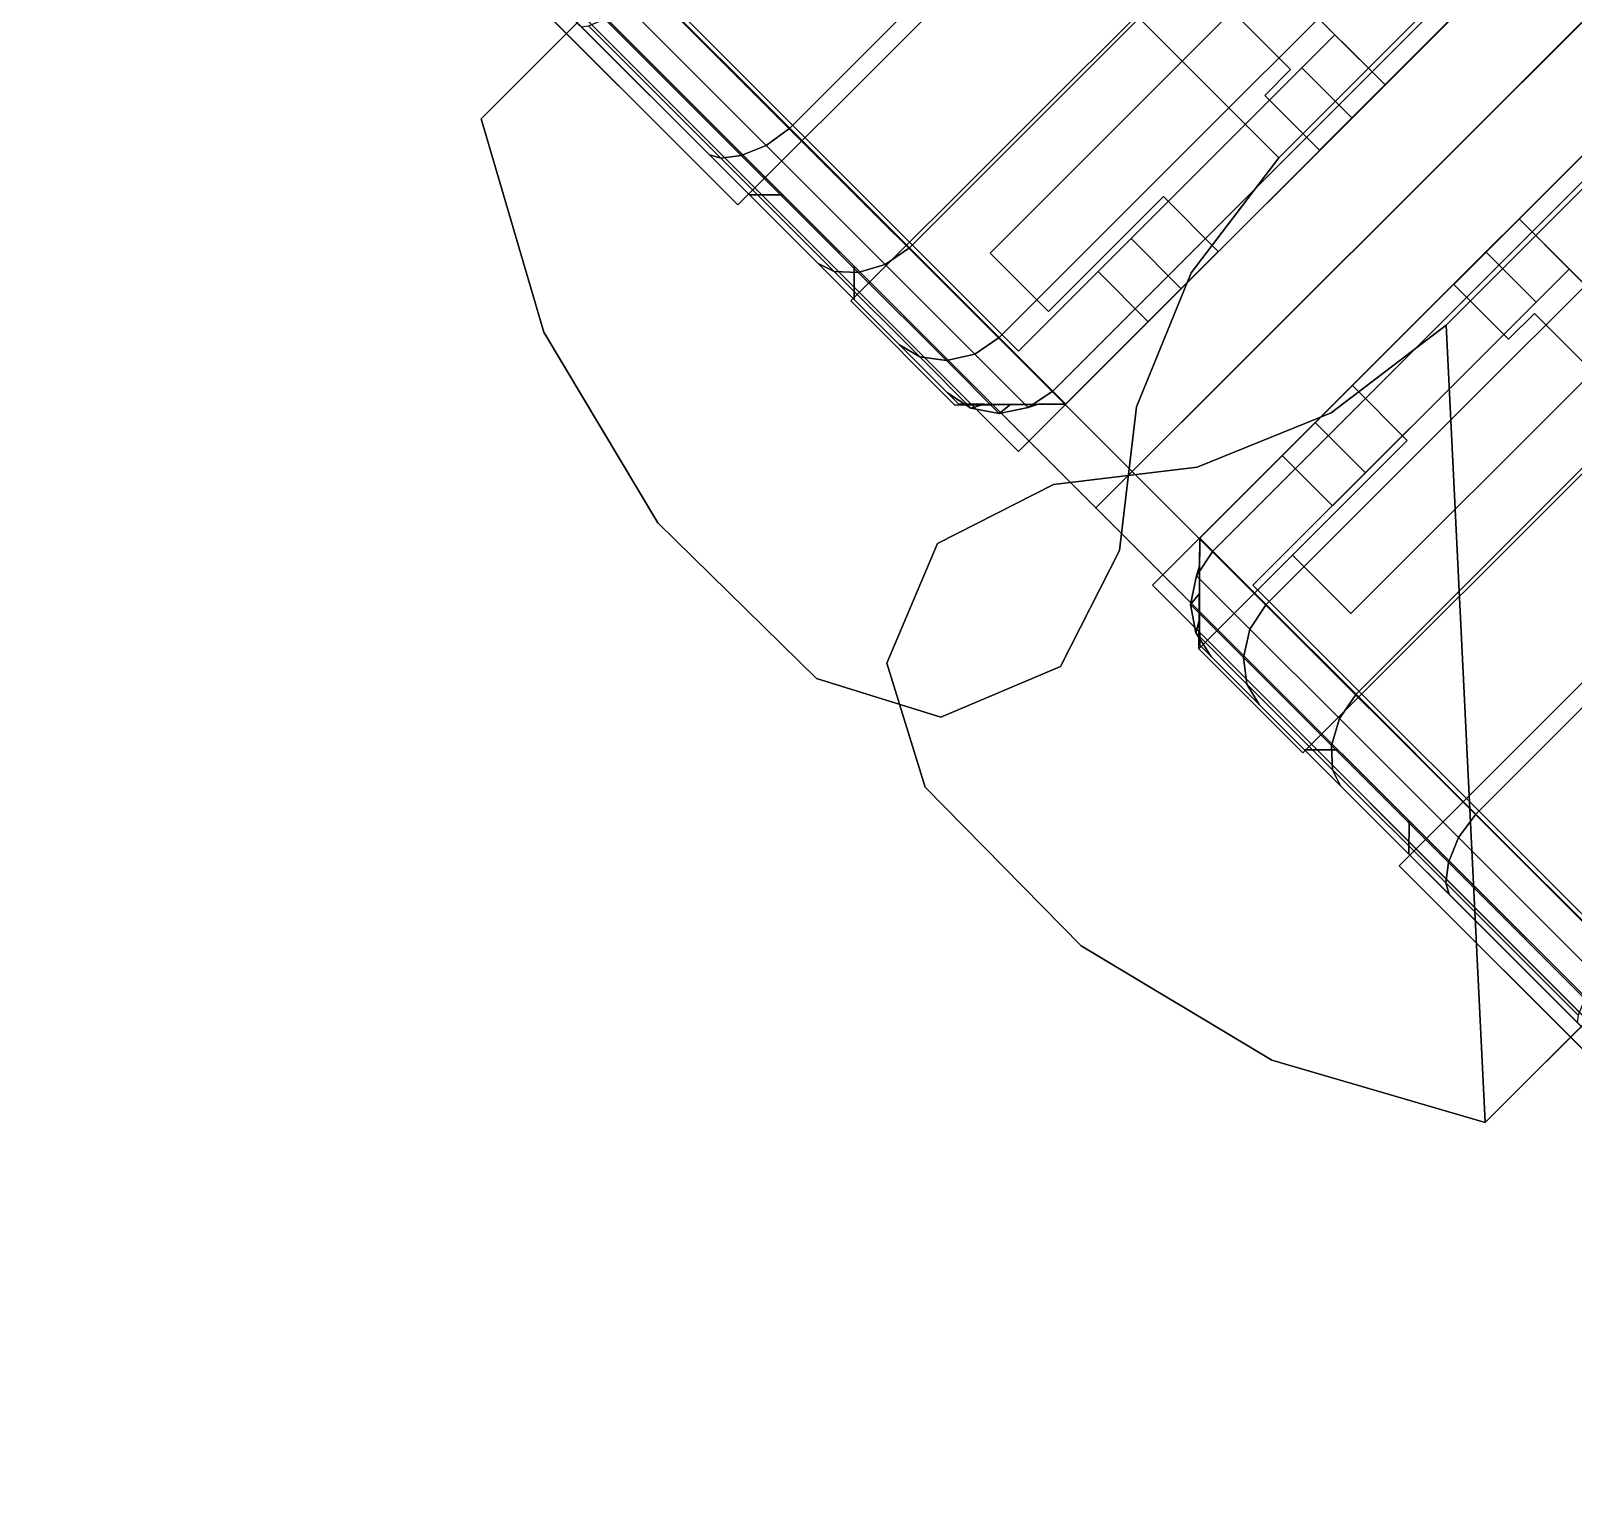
# Model space of a CAD drawing. Extents: x -170 to 1783, y -20 to 1205.
# Drawn here: x 136.242 to 137.546, y 235.22 to 236.464 of the extents above; entities that cross this region are included whole.
import ezdxf

# ---------------------------------------------------------------- set-up
doc = ezdxf.new("R2010")
doc.units = 0
doc.header["$LTSCALE"] = 96
doc.header["$MEASUREMENT"] = 0
for name, color, linetype in [('A-FURN-3-PANEL-RACE', 7, 'Continuous'), ('A-FURN-3-PANEL-TOPCAP', 7, 'Continuous'), ('A-FURN-3-PANEL-TRIM', 7, 'Continuous'), ('A-FURN-3-WKSF-TOP', 7, 'Continuous'), ('A-FURN-3-WKSF-TRIM', 7, 'Continuous'), ('A-FURN-P-PNLS', 7, 'Continuous'), ('I-MECH_A', 7, 'Continuous'), ('MAIN_PANEL', 7, 'Continuous'), ('MAIN_WKSURF', 7, 'Continuous')]:
    doc.layers.add(name, color=color, linetype=linetype)

# ---------------------------------------------------------------- blocks, each defined once
blk = doc.blocks.new('EC-EFN-456')
at = {"layer": 'A-FURN-3-PANEL-RACE', "color": 40, "linetype": 'Continuous'}
for points, invisible_edges in [([(0.08, 2.0125, 3.515), (0.08, 2.0125, 0.3963), (47.92, 2.0125, 0.3963), (47.92, 2.0125, 3.515)], 8), ([(0.08, 1.8575, 3.1951), (0.08, 1.8575, 1.4986), (0.08, 2.0125, 0.3963), (0.08, 2.0125, 3.515)], 10), ([(0.5, 1.5745, 0.3963), (47.5, 1.5745, 0.3963), (0.08, 2.0125, 0.3963), (0.08, 1.5745, 0.3963)], 3), ([(47.5, 1.5745, 0.3963), (47.92, 1.5745, 0.3963), (47.92, 2.0125, 0.3963), (0.08, 2.0125, 0.3963)], 8), ([(0.08, 1.8181, 1.4986), (0.08, 1.5745, 0.3963), (0.08, 2.0125, 0.3963), (0.08, 1.8575, 1.4986)], 5), ([(0.08, 1.5745, 3.245), (0.08, 1.8575, 3.1951), (0.08, 2.0125, 3.515), (0.08, 1.5745, 3.515)], 2), ([(0.14, 1.5745, 3.515), (0.08, 1.5745, 3.515), (0.08, 2.0125, 3.515), (0.14, 1.9525, 3.515)], 4), ([(0.14, 1.9525, 3.515), (0.08, 2.0125, 3.515), (0.6, 2.0125, 3.515), (0.6, 1.9525, 3.515)], 1), ([(47.86, 1.9525, 0.4563), (0.14, 1.9525, 0.4563), (0.14, 1.9525, 3.515), (47.86, 1.9525, 3.515)], 4), ([(0.14, 1.9525, 0.4563), (0.14, 1.8575, 1.4986), (0.14, 1.8575, 3.1951), (0.14, 1.9525, 3.515)], 5), ([(0.5, 1.5745, 0.4563), (0.14, 1.5745, 0.4563), (0.14, 1.9525, 0.4563), (47.5, 1.5745, 0.4563)], 12), ([(47.5, 1.5745, 0.4563), (0.14, 1.9525, 0.4563), (47.86, 1.9525, 0.4563), (47.86, 1.5745, 0.4563)], 1), ([(0.14, 1.5745, 0.4563), (0.14, 1.8181, 1.4986), (0.14, 1.8575, 1.4986), (0.14, 1.9525, 0.4563)], 5), ([(0.14, 1.8575, 3.1951), (0.14, 1.5745, 3.245), (0.14, 1.5745, 3.515), (0.14, 1.9525, 3.515)], 8), ([(0.08, 1.614, 1.7894), (0.08, 1.5745, 1.7894), (0.08, 1.5745, 0.3963), (0.08, 1.8181, 1.4986)], 4), ([(0.14, 1.5745, 1.7894), (0.14, 1.614, 1.7894), (0.14, 1.8181, 1.4986), (0.14, 1.5745, 0.4563)], 4), ([(0.08, 1.5745, 0.3963), (0.08, 1.5745, 1.7894), (0.14, 1.5745, 1.7894), (0.14, 1.5745, 0.4563)], 8), ([(0.5, 1.5745, 0.3963), (0.08, 1.5745, 0.3963), (0.14, 1.5745, 0.4563), (0.5, 1.5745, 0.4563)], 2)]:
    blk.add_3dface(points, dxfattribs=dict(at, invisible_edges=invisible_edges))
for points in [[(0.14, 1.8575, 1.4986), (0.08, 1.8575, 1.4986), (0.08, 1.8575, 3.1951), (0.14, 1.8575, 3.1951)], [(0.08, 1.8181, 1.4986), (0.08, 1.8575, 1.4986), (0.14, 1.8575, 1.4986), (0.14, 1.8181, 1.4986)], [(0.14, 1.8575, 3.1951), (0.08, 1.8575, 3.1951), (0.08, 1.5745, 3.245), (0.14, 1.5745, 3.245)], [(0.08, 1.614, 1.7894), (0.08, 1.8181, 1.4986), (0.14, 1.8181, 1.4986), (0.14, 1.614, 1.7894)], [(0.08, 1.5745, 1.7894), (0.08, 1.614, 1.7894), (0.14, 1.614, 1.7894), (0.14, 1.5745, 1.7894)], [(0.14, 1.5745, 3.245), (0.08, 1.5745, 3.245), (0.08, 1.5745, 3.515), (0.14, 1.5745, 3.515)]]:
    blk.add_3dface(points, dxfattribs=at)
at = {"layer": 'A-FURN-3-PANEL-TOPCAP', "color": 60, "linetype": 'Continuous'}
for points, invisible_edges in [([(0.1285, -0.0047, 55.635), (0.144, -0.02, 55.635), (0.144, 2.02, 55.635), (0.1285, 2.0047, 55.635)], 10), ([(0.144, 2.02, 55.635), (0.269, 2.02, 55.635), (0.2783, 2.02, 55.7687), (0.1575, 2.02, 55.8011)], 4), ([(0.144, -0.02, 55.635), (0.269, -0.02, 55.635), (0.269, 2.02, 55.635), (0.144, 2.02, 55.635)], 10), ([(0.1575, 2.02, 55.8011), (0.2783, 2.02, 55.7687), (0.3232, 2.02, 55.8949), (0.2149, 2.02, 55.9575)], 5), ([(0.2149, 2.02, 55.9575), (0.3232, 2.02, 55.8949), (0.4005, 2.02, 56.0044), (0.3121, 2.02, 56.0929)], 5), ([(0.269, 2.02, 55.635), (0.289, 2, 55.635), (0.2976, 2, 55.7635), (0.2783, 2.02, 55.7687)], 4), ([(0.289, 2, 55.635), (0.269, 2.02, 55.635), (0.269, -0.02, 55.635), (0.289, 0, 55.635)], 10), ([(0.2783, 2.02, 55.7687), (0.2976, 2, 55.7635), (0.3405, 2, 55.8849), (0.3232, 2.02, 55.8949)], 5), ([(0.3121, 2.02, 56.0929), (0.4005, 2.02, 56.0044), (0.5044, 2.02, 56.0891), (0.4419, 2.02, 56.1974)], 5), ([(0.3232, 2.02, 55.8949), (0.3405, 2, 55.8849), (0.4146, 2, 55.9903), (0.4005, 2.02, 56.0044)], 5), ([(0.3741, 2, 55.635), (0.394, 2.02, 55.635), (0.399, 2.02, 55.7363), (0.3798, 2, 55.7415)], 4), ([(0.394, 2.02, 55.635), (0.3741, 2, 55.635), (0.3741, 0, 55.635), (0.394, -0.02, 55.635)], 10), ([(0.3798, 2, 55.7415), (0.399, 2.02, 55.7363), (0.4315, 2.02, 55.8323), (0.4142, 2, 55.8424)], 5), ([(0.6807, 2.02, 55.671), (0.399, 2.02, 55.7363), (0.394, 2.02, 55.635), (0.676, 2.02, 55.635)], 1), ([(0.676, 2.02, 55.635), (0.394, 2.02, 55.635), (0.394, -0.02, 55.635), (0.676, -0.02, 55.635)], 10), ([(0.6946, 2.02, 55.7045), (0.4315, 2.02, 55.8323), (0.399, 2.02, 55.7363), (0.6807, 2.02, 55.671)], 5), ([(0.4005, 2.02, 56.0044), (0.4146, 2, 55.9903), (0.5144, 2, 56.0717), (0.5044, 2.02, 56.0891)], 5), ([(0.4142, 2, 55.8424), (0.4315, 2.02, 55.8323), (0.4889, 2.02, 55.9159), (0.4748, 2, 55.9301)], 5), ([(0.4315, 2.02, 55.8323), (0.6946, 2.02, 55.7045), (0.7167, 2.02, 55.7333), (0.4889, 2.02, 55.9159)], 5), ([(0.4419, 2.02, 56.1974), (0.5044, 2.02, 56.0891), (0.6273, 2.02, 56.1426), (0.5949, 2.02, 56.2633)], 5), ([(0.4748, 2, 55.9301), (0.4889, 2.02, 55.9159), (0.5669, 2.02, 55.9807), (0.5569, 2, 55.9981)], 5), ([(0.7455, 2.02, 55.7554), (0.5669, 2.02, 55.9807), (0.4889, 2.02, 55.9159), (0.7167, 2.02, 55.7333)], 5), ([(0.5044, 2.02, 56.0891), (0.5144, 2, 56.0717), (0.6324, 2, 56.1232), (0.6273, 2.02, 56.1426)], 5), ([(0.5569, 2, 55.9981), (0.5669, 2.02, 55.9807), (0.6596, 2.02, 56.0218), (0.6544, 2, 56.0411)], 5), ([(0.5669, 2.02, 55.9807), (0.7455, 2.02, 55.7554), (0.779, 2.02, 55.7693), (0.6596, 2.02, 56.0218)], 5), ([(0.1285, 2.0047, 55.635), (0.1129, 1.9894, 55.635), (0.1129, 0.0106, 55.635), (0.1285, -0.0047, 55.635)], 10), ([(0.289, 2, 55.635), (0.3741, 2, 55.635), (0.3798, 2, 55.7415), (0.2976, 2, 55.7635)], 4), ([(0.289, 0, 55.635), (0.3741, 0, 55.635), (0.3741, 2, 55.635), (0.289, 2, 55.635)], 10), ([(0.2976, 2, 55.7635), (0.3798, 2, 55.7415), (0.4142, 2, 55.8424), (0.3405, 2, 55.8849)], 5), ([(0.3405, 2, 55.8849), (0.4142, 2, 55.8424), (0.4748, 2, 55.9301), (0.4146, 2, 55.9903)], 5), ([(0.4146, 2, 55.9903), (0.4748, 2, 55.9301), (0.5569, 2, 55.9981), (0.5144, 2, 56.0717)], 5), ([(0.5144, 2, 56.0717), (0.5569, 2, 55.9981), (0.6544, 2, 56.0411), (0.6324, 2, 56.1232)], 5), ([(0.0965, 0.0273, 55.635), (0.1129, 0.0106, 55.635), (0.1129, 1.9894, 55.635), (0.0965, 1.9727, 55.635)], 10), ([(0.0965, 1.9727, 55.635), (0.08, 1.956, 55.635), (0.08, 0.044, 55.635), (0.0965, 0.0273, 55.635)], 8)]:
    blk.add_3dface(points, dxfattribs=dict(at, invisible_edges=invisible_edges))
for points in [[(0.1344, 2.0151, 55.8048), (0.1285, 2.0047, 55.635), (0.144, 2.02, 55.635), (0.1575, 2.02, 55.8011)], [(0.1955, 2.0151, 55.9663), (0.1344, 2.0151, 55.8048), (0.1575, 2.02, 55.8011), (0.2149, 2.02, 55.9575)], [(0.2978, 2.0151, 56.1072), (0.1955, 2.0151, 55.9663), (0.2149, 2.02, 55.9575), (0.3121, 2.02, 56.0929)], [(0.4331, 2.0151, 56.2168), (0.2978, 2.0151, 56.1072), (0.3121, 2.02, 56.0929), (0.4419, 2.02, 56.1974)], [(0.5913, 2.0151, 56.2864), (0.4331, 2.0151, 56.2168), (0.4419, 2.02, 56.1974), (0.5949, 2.02, 56.2633)], [(0.1143, 2.0013, 55.8104), (0.1129, 1.9894, 55.635), (0.1285, 2.0047, 55.635), (0.1344, 2.0151, 55.8048)], [(0.1774, 2.0013, 55.977), (0.1143, 2.0013, 55.8104), (0.1344, 2.0151, 55.8048), (0.1955, 2.0151, 55.9663)], [(0.2828, 2.0013, 56.1222), (0.1774, 2.0013, 55.977), (0.1955, 2.0151, 55.9663), (0.2978, 2.0151, 56.1072)], [(0.4225, 2.0013, 56.2349), (0.2828, 2.0013, 56.1222), (0.2978, 2.0151, 56.1072), (0.4331, 2.0151, 56.2168)], [(0.5856, 2.0013, 56.3065), (0.4225, 2.0013, 56.2349), (0.4331, 2.0151, 56.2168), (0.5913, 2.0151, 56.2864)], [(0.1006, 1.9805, 55.8155), (0.0965, 1.9727, 55.635), (0.1129, 1.9894, 55.635), (0.1143, 2.0013, 55.8104)], [(0.1644, 1.9805, 55.9859), (0.1006, 1.9805, 55.8155), (0.1143, 2.0013, 55.8104), (0.1774, 2.0013, 55.977)], [(0.2713, 1.9805, 56.1337), (0.1644, 1.9805, 55.9859), (0.1774, 2.0013, 55.977), (0.2828, 2.0013, 56.1222)], [(0.4136, 1.9805, 56.248), (0.2713, 1.9805, 56.1337), (0.2828, 2.0013, 56.1222), (0.4225, 2.0013, 56.2349)], [(0.5806, 1.9805, 56.3203), (0.4136, 1.9805, 56.248), (0.4225, 2.0013, 56.2349), (0.5856, 2.0013, 56.3065)], [(0.0957, 1.956, 55.8177), (0.08, 1.956, 55.635), (0.0965, 1.9727, 55.635), (0.1006, 1.9805, 55.8155)], [(0.1595, 1.956, 55.9895), (0.0957, 1.956, 55.8177), (0.1006, 1.9805, 55.8155), (0.1644, 1.9805, 55.9859)], [(0.2668, 1.956, 56.1382), (0.1595, 1.956, 55.9895), (0.1644, 1.9805, 55.9859), (0.2713, 1.9805, 56.1337)], [(0.4099, 1.956, 56.2528), (0.2668, 1.956, 56.1382), (0.2713, 1.9805, 56.1337), (0.4136, 1.9805, 56.248)], [(0.5783, 1.956, 56.3252), (0.4099, 1.956, 56.2528), (0.4136, 1.9805, 56.248), (0.5806, 1.9805, 56.3203)], [(0.0957, 0.044, 55.8177), (0.08, 0.044, 55.635), (0.08, 1.956, 55.635), (0.0957, 1.956, 55.8177)], [(0.1595, 0.044, 55.9895), (0.0957, 0.044, 55.8177), (0.0957, 1.956, 55.8177), (0.1595, 1.956, 55.9895)], [(0.2668, 0.044, 56.1382), (0.1595, 0.044, 55.9895), (0.1595, 1.956, 55.9895), (0.2668, 1.956, 56.1382)], [(0.4099, 0.044, 56.2528), (0.2668, 0.044, 56.1382), (0.2668, 1.956, 56.1382), (0.4099, 1.956, 56.2528)], [(0.5783, 0.044, 56.3252), (0.4099, 0.044, 56.2528), (0.4099, 1.956, 56.2528), (0.5783, 1.956, 56.3252)]]:
    blk.add_3dface(points, dxfattribs=at)
at = {"layer": 'A-FURN-3-PANEL-TRIM', "color": 60, "linetype": 'Continuous'}
for points, invisible_edges in [([(-0.0735, 2.1159, 3.8013), (0.6, 2.1348, 3.8013), (0.065, 2.269, 3.8013), (-0.0322, 2.2178, 3.8013)], 3), ([(-0.0735, 2.1159, 4.013), (-0.0322, 2.2178, 4.013), (0.065, 2.269, 4.013), (0.6, 2.1348, 4.013)], 12), ([(0.065, 2.269, 3.8013), (0.6, 2.1348, 3.8013), (0.4351, 2.2249, 3.8013), (0.2529, 2.2706, 3.8013)], 1), ([(0.065, 2.269, 4.013), (0.2529, 2.2706, 4.013), (0.4351, 2.2249, 4.013), (0.6, 2.1348, 4.013)], 8), ([(0.0361, 1.9153, 3.8013), (0.6, 2.1348, 3.8013), (-0.0735, 2.1159, 3.8013), (-0.0395, 2.0114, 3.8013)], 3), ([(0.0361, 1.9153, 4.013), (-0.0395, 2.0114, 4.013), (-0.0735, 2.1159, 4.013), (0.6, 2.1348, 4.013)], 12), ([(0.1, 1.6815, 3.8013), (0.6, 2.1348, 3.8013), (0.0361, 1.9153, 3.8013), (0.0837, 1.8027, 3.8013)], 3), ([(0.1, 1.6815, 4.013), (0.0837, 1.8027, 4.013), (0.0361, 1.9153, 4.013), (0.6, 2.1348, 4.013)], 12), ([(0.1, 1.6815, 3.8013), (0.6, 1.6815, 3.8013), (0.6, 2.1348, 3.8013)], 12), ([(0.6, 2.1348, 4.013), (0.6, 1.6815, 4.013), (0.1, 1.6815, 4.013)], 12), ([(0.0802, 1.7737, 55.635), (0.08, 1.956, 55.635), (0.1457, 2.0228, 55.635), (0.1457, 1.7737, 55.635)], 4), ([(0.2155, 1.9109, 55.635), (0.1457, 1.9109, 55.635), (0.1457, 2.0228, 55.635), (0.2701, 2.0228, 55.635)], 10), ([(0.395, 2.0328, 55.635), (0.6776, 2.0328, 55.635), (0.6776, -0.0328, 55.635), (0.395, -0.0328, 55.635)], 8), ([(0.6, -0.1348, 3.5747), (0.6, 1.6815, 3.5747), (0.1, 1.6815, 3.5747), (0.1, 0.3185, 3.5747)], 10), ([(0.6, -0.1348, 4.2397), (0.1, 0.3185, 4.2397), (0.1, 1.6815, 4.2397), (0.6, 1.6815, 4.2397)], 5), ([(0.1457, 0.3473, 55.635), (0.0802, 0.3473, 55.635), (0.0802, 1.6527, 55.635), (0.1457, 1.6527, 55.635)], 8), ([(0.1457, 1.6218, 55.635), (0.2155, 1.6218, 55.635), (0.2155, 0.3782, 55.635), (0.1457, 0.3782, 55.635)], 10)]:
    blk.add_3dface(points, dxfattribs=dict(at, invisible_edges=invisible_edges))
for points in [[(-0.0322, 2.2178, 3.8013), (0.065, 2.269, 3.8013), (0.065, 2.269, 4.013), (-0.0322, 2.2178, 4.013)], [(0.065, 2.269, 3.8013), (0.2529, 2.2706, 3.8013), (0.2529, 2.2706, 4.013), (0.065, 2.269, 4.013)], [(0.2529, 2.2706, 3.8013), (0.4351, 2.2249, 3.8013), (0.4351, 2.2249, 4.013), (0.2529, 2.2706, 4.013)], [(-0.0735, 2.1159, 3.8013), (-0.0322, 2.2178, 3.8013), (-0.0322, 2.2178, 4.013), (-0.0735, 2.1159, 4.013)], [(0.4351, 2.2249, 3.8013), (0.6, 2.1348, 3.8013), (0.6, 2.1348, 4.013), (0.4351, 2.2249, 4.013)], [(0.6, 2.1348, 3.8013), (0.6, 1.6815, 3.8013), (0.6, 1.6815, 4.013), (0.6, 2.1348, 4.013)], [(-0.0395, 2.0114, 3.8013), (-0.0735, 2.1159, 3.8013), (-0.0735, 2.1159, 4.013), (-0.0395, 2.0114, 4.013)], [(0.1457, 2.0228, 4.2397), (0.1457, 2.0228, 55.635), (0.08, 1.956, 55.635), (0.0802, 1.956, 4.2397)], [(0.1457, 2.0228, 4.2397), (0.2701, 2.0228, 4.2397), (0.2701, 2.0228, 55.635), (0.1457, 2.0228, 55.635)], [(0.2701, 2.0228, 55.635), (0.2701, 2.0228, 4.2397), (0.2701, 1.6426, 4.2397), (0.2701, 1.6426, 55.635)], [(0.395, 2.0328, 4.2397), (0.6776, 2.0328, 4.2397), (0.6776, 2.0328, 55.635), (0.395, 2.0328, 55.635)], [(0.395, 1.6426, 55.635), (0.395, 1.6426, 4.2397), (0.395, 2.0328, 4.2397), (0.395, 2.0328, 55.635)], [(0.0361, 1.9153, 3.8013), (-0.0395, 2.0114, 3.8013), (-0.0395, 2.0114, 4.013), (0.0361, 1.9153, 4.013)], [(0.0802, 1.7737, 55.635), (0.0802, 1.7737, 4.2397), (0.0802, 1.956, 4.2397), (0.08, 1.956, 55.635)], [(0.0837, 1.8027, 3.8013), (0.0361, 1.9153, 3.8013), (0.0361, 1.9153, 4.013), (0.0837, 1.8027, 4.013)], [(0.2155, 1.9109, 4.2397), (0.1457, 1.9109, 4.2397), (0.1457, 1.9109, 55.635), (0.2155, 1.9109, 55.635)], [(0.1457, 1.9109, 55.635), (0.1457, 1.9109, 4.2397), (0.1457, 1.7737, 4.2397), (0.1457, 1.7737, 55.635)], [(0.2155, 1.6218, 55.635), (0.2155, 1.6218, 4.2397), (0.2155, 1.9109, 4.2397), (0.2155, 1.9109, 55.635)], [(0.1, 1.6815, 3.8013), (0.0837, 1.8027, 3.8013), (0.0837, 1.8027, 4.013), (0.1, 1.6815, 4.013)], [(0.1457, 1.7737, 4.2397), (0.0802, 1.7737, 4.2397), (0.0802, 1.7737, 55.635), (0.1457, 1.7737, 55.635)], [(0.1, 0.3185, 4.2397), (0.1, 0.3185, 3.5747), (0.1, 1.6815, 3.5747), (0.1, 1.6815, 4.2397)], [(0.1, 1.6815, 4.2397), (0.1, 1.6815, 4.013), (0.6, 1.6815, 4.013), (0.6, 1.6815, 4.2397)], [(0.6, 1.6815, 3.8013), (0.1, 1.6815, 3.8013), (0.1, 1.6815, 3.5747), (0.6, 1.6815, 3.5747)], [(0.0802, 1.6527, 4.2397), (0.1457, 1.6527, 4.2397), (0.1457, 1.6527, 55.635), (0.0802, 1.6527, 55.635)], [(0.0802, 0.3473, 55.635), (0.0802, 0.3473, 4.2397), (0.0802, 1.6527, 4.2397), (0.0802, 1.6527, 55.635)], [(0.1457, 1.6527, 55.635), (0.1457, 1.6527, 4.2397), (0.1457, 1.6218, 4.2397), (0.1457, 1.6218, 55.635)], [(0.1457, 1.6218, 4.2397), (0.2155, 1.6218, 4.2397), (0.2155, 1.6218, 55.635), (0.1457, 1.6218, 55.635)]]:
    blk.add_3dface(points, dxfattribs=at)
at = {"layer": 'A-FURN-P-PNLS', "color": 60, "linetype": 'Continuous'}
for p, q in [((0, 0), (0, 2)), ((0, 2), (48, 2))]:
    blk.add_line(p, q, dxfattribs=at)
at = {"layer": 'MAIN_PANEL', "color": 7, "linetype": 'Continuous'}
for p in [(0, 2), (0, 2, 55.663), (0, 2)]:
    blk.add_point(p, dxfattribs=at)
blk = doc.blocks.new('EC-EFN-244')
at = {"layer": 'A-FURN-3-PANEL-RACE', "color": 40, "linetype": 'Continuous'}
for points, invisible_edges in [([(0.08, 2.0125, 3.515), (0.08, 2.0125, 0.3963), (23.92, 2.0125, 0.3963), (23.92, 2.0125, 3.515)], 8), ([(23.5, 1.5745, 0.3963), (23.92, 1.5745, 0.3963), (23.92, 2.0125, 0.3963), (0.08, 2.0125, 0.3963)], 8), ([(23.86, 1.9525, 3.515), (23.4, 1.9525, 3.515), (23.4, 2.0125, 3.515), (23.92, 2.0125, 3.515)], 8), ([(23.86, 1.5745, 3.515), (23.86, 1.9525, 3.515), (23.92, 2.0125, 3.515), (23.92, 1.5745, 3.515)], 2), ([(23.92, 1.8575, 3.1951), (23.92, 2.0125, 3.515), (23.92, 2.0125, 0.3963), (23.92, 1.8575, 1.4986)], 5), ([(23.92, 1.8181, 1.4986), (23.92, 1.8575, 1.4986), (23.92, 2.0125, 0.3963), (23.92, 1.5745, 0.3963)], 10), ([(23.92, 1.5745, 3.245), (23.92, 1.5745, 3.515), (23.92, 2.0125, 3.515), (23.92, 1.8575, 3.1951)], 4), ([(23.86, 1.9525, 0.4563), (0.14, 1.9525, 0.4563), (0.14, 1.9525, 3.515), (23.86, 1.9525, 3.515)], 4), ([(23.5, 1.5745, 0.4563), (0.14, 1.9525, 0.4563), (23.86, 1.9525, 0.4563), (23.86, 1.5745, 0.4563)], 1), ([(23.86, 1.9525, 0.4563), (23.86, 1.9525, 3.515), (23.86, 1.8575, 3.1951), (23.86, 1.8575, 1.4986)], 10), ([(23.86, 1.5745, 0.4563), (23.86, 1.9525, 0.4563), (23.86, 1.8575, 1.4986), (23.86, 1.8181, 1.4986)], 10), ([(23.86, 1.8575, 3.1951), (23.86, 1.9525, 3.515), (23.86, 1.5745, 3.515), (23.86, 1.5745, 3.245)], 1), ([(23.86, 1.5745, 1.7894), (23.86, 1.5745, 0.4563), (23.86, 1.8181, 1.4986), (23.86, 1.614, 1.7894)], 2), ([(23.92, 1.614, 1.7894), (23.92, 1.8181, 1.4986), (23.92, 1.5745, 0.3963), (23.92, 1.5745, 1.7894)], 2), ([(23.5, 1.5745, 0.3963), (23.5, 1.5745, 0.4563), (23.86, 1.5745, 0.4563), (23.92, 1.5745, 0.3963)], 4), ([(23.92, 1.5745, 0.3963), (23.86, 1.5745, 0.4563), (23.86, 1.5745, 1.7894), (23.92, 1.5745, 1.7894)], 1)]:
    blk.add_3dface(points, dxfattribs=dict(at, invisible_edges=invisible_edges))
for points in [[(23.86, 1.8575, 1.4986), (23.86, 1.8575, 3.1951), (23.92, 1.8575, 3.1951), (23.92, 1.8575, 1.4986)], [(23.92, 1.8181, 1.4986), (23.86, 1.8181, 1.4986), (23.86, 1.8575, 1.4986), (23.92, 1.8575, 1.4986)], [(23.86, 1.8575, 3.1951), (23.86, 1.5745, 3.245), (23.92, 1.5745, 3.245), (23.92, 1.8575, 3.1951)], [(23.92, 1.614, 1.7894), (23.86, 1.614, 1.7894), (23.86, 1.8181, 1.4986), (23.92, 1.8181, 1.4986)], [(23.92, 1.5745, 1.7894), (23.86, 1.5745, 1.7894), (23.86, 1.614, 1.7894), (23.92, 1.614, 1.7894)], [(23.86, 1.5745, 3.245), (23.86, 1.5745, 3.515), (23.92, 1.5745, 3.515), (23.92, 1.5745, 3.245)]]:
    blk.add_3dface(points, dxfattribs=at)
at = {"layer": 'A-FURN-3-PANEL-TOPCAP', "color": 60, "linetype": 'Continuous'}
for points, invisible_edges in [([(23.4331, 2.02, 43.9807), (23.3404, 2.02, 44.0218), (23.221, 2.02, 43.7693), (23.2545, 2.02, 43.7554)], 10), ([(23.2545, 2.02, 43.7554), (23.2833, 2.02, 43.7333), (23.5111, 2.02, 43.9159), (23.4331, 2.02, 43.9807)], 10), ([(23.5685, 2.02, 43.8323), (23.5111, 2.02, 43.9159), (23.2833, 2.02, 43.7333), (23.3054, 2.02, 43.7045)], 10), ([(23.3054, 2.02, 43.7045), (23.3193, 2.02, 43.671), (23.601, 2.02, 43.7363), (23.5685, 2.02, 43.8323)], 10), ([(23.3193, 2.02, 43.671), (23.324, 2.02, 43.635), (23.606, 2.02, 43.635), (23.601, 2.02, 43.7363)], 8), ([(23.324, 2.02, 43.635), (23.324, -0.02, 43.635), (23.606, -0.02, 43.635), (23.606, 2.02, 43.635)], 5), ([(23.4431, 2, 43.998), (23.3456, 2, 44.0411), (23.3404, 2.02, 44.0218), (23.4331, 2.02, 43.9807)], 10), ([(23.4956, 2.02, 44.0891), (23.3727, 2.02, 44.1426), (23.3676, 2, 44.1232), (23.4856, 2, 44.0717)], 10), ([(23.5581, 2.02, 44.1974), (23.4051, 2.02, 44.2633), (23.3727, 2.02, 44.1426), (23.4956, 2.02, 44.0891)], 10), ([(23.5252, 2, 43.9301), (23.4431, 2, 43.998), (23.4331, 2.02, 43.9807), (23.5111, 2.02, 43.9159)], 10), ([(23.5995, 2.02, 44.0044), (23.4956, 2.02, 44.0891), (23.4856, 2, 44.0717), (23.5854, 2, 43.9903)], 10), ([(23.6879, 2.02, 44.0929), (23.5581, 2.02, 44.1974), (23.4956, 2.02, 44.0891), (23.5995, 2.02, 44.0044)], 10), ([(23.5858, 2, 43.8424), (23.5252, 2, 43.9301), (23.5111, 2.02, 43.9159), (23.5685, 2.02, 43.8323)], 10), ([(23.6202, 2, 43.7415), (23.5858, 2, 43.8424), (23.5685, 2.02, 43.8323), (23.601, 2.02, 43.7363)], 10), ([(23.6768, 2.02, 43.8949), (23.5995, 2.02, 44.0044), (23.5854, 2, 43.9903), (23.6595, 2, 43.8849)], 10), ([(23.7851, 2.02, 43.9575), (23.6879, 2.02, 44.0929), (23.5995, 2.02, 44.0044), (23.6768, 2.02, 43.8949)], 10), ([(23.6259, 2, 43.635), (23.6202, 2, 43.7415), (23.601, 2.02, 43.7363), (23.606, 2.02, 43.635)], 2), ([(23.606, 2.02, 43.635), (23.606, -0.02, 43.635), (23.6259, 0, 43.635), (23.6259, 2, 43.635)], 5), ([(23.7217, 2.02, 43.7687), (23.6768, 2.02, 43.8949), (23.6595, 2, 43.8849), (23.7024, 2, 43.7635)], 10), ([(23.8425, 2.02, 43.8011), (23.7851, 2.02, 43.9575), (23.6768, 2.02, 43.8949), (23.7217, 2.02, 43.7687)], 10), ([(23.731, 2.02, 43.635), (23.7217, 2.02, 43.7687), (23.7024, 2, 43.7635), (23.711, 2, 43.635)], 2), ([(23.711, 2, 43.635), (23.711, 0, 43.635), (23.731, -0.02, 43.635), (23.731, 2.02, 43.635)], 5), ([(23.856, 2.02, 43.635), (23.8425, 2.02, 43.8011), (23.7217, 2.02, 43.7687), (23.731, 2.02, 43.635)], 2), ([(23.856, -0.02, 43.635), (23.856, 2.02, 43.635), (23.731, 2.02, 43.635), (23.731, -0.02, 43.635)], 5), ([(23.8715, 2.0047, 43.635), (23.856, 2.02, 43.635), (23.856, -0.02, 43.635), (23.8715, -0.0047, 43.635)], 10), ([(23.4856, 2, 44.0717), (23.3676, 2, 44.1232), (23.3456, 2, 44.0411), (23.4431, 2, 43.998)], 10), ([(23.5854, 2, 43.9903), (23.4856, 2, 44.0717), (23.4431, 2, 43.998), (23.5252, 2, 43.9301)], 10), ([(23.6595, 2, 43.8849), (23.5854, 2, 43.9903), (23.5252, 2, 43.9301), (23.5858, 2, 43.8424)], 10), ([(23.7024, 2, 43.7635), (23.6595, 2, 43.8849), (23.5858, 2, 43.8424), (23.6202, 2, 43.7415)], 10), ([(23.711, 2, 43.635), (23.7024, 2, 43.7635), (23.6202, 2, 43.7415), (23.6259, 2, 43.635)], 2), ([(23.711, 0, 43.635), (23.711, 2, 43.635), (23.6259, 2, 43.635), (23.6259, 0, 43.635)], 5), ([(23.8715, -0.0047, 43.635), (23.8871, 0.0106, 43.635), (23.8871, 1.9894, 43.635), (23.8715, 2.0047, 43.635)], 10), ([(23.9035, 1.9727, 43.635), (23.8871, 1.9894, 43.635), (23.8871, 0.0106, 43.635), (23.9035, 0.0273, 43.635)], 10), ([(23.9035, 0.0273, 43.635), (23.92, 0.044, 43.635), (23.92, 1.956, 43.635), (23.9035, 1.9727, 43.635)], 8)]:
    blk.add_3dface(points, dxfattribs=dict(at, invisible_edges=invisible_edges))
for points in [[(23.4051, 2.02, 44.2633), (23.5581, 2.02, 44.1974), (23.5669, 2.0151, 44.2168), (23.4087, 2.0151, 44.2864)], [(23.5581, 2.02, 44.1974), (23.6879, 2.02, 44.0929), (23.7022, 2.0151, 44.1072), (23.5669, 2.0151, 44.2168)], [(23.6879, 2.02, 44.0929), (23.7851, 2.02, 43.9575), (23.8045, 2.0151, 43.9663), (23.7022, 2.0151, 44.1072)], [(23.7851, 2.02, 43.9575), (23.8425, 2.02, 43.8011), (23.8656, 2.0151, 43.8047), (23.8045, 2.0151, 43.9663)], [(23.8425, 2.02, 43.8011), (23.856, 2.02, 43.635), (23.8715, 2.0047, 43.635), (23.8656, 2.0151, 43.8047)], [(23.4087, 2.0151, 44.2864), (23.5669, 2.0151, 44.2168), (23.5775, 2.0013, 44.2349), (23.4144, 2.0013, 44.3065)], [(23.5669, 2.0151, 44.2168), (23.7022, 2.0151, 44.1072), (23.7172, 2.0013, 44.1222), (23.5775, 2.0013, 44.2349)], [(23.7022, 2.0151, 44.1072), (23.8045, 2.0151, 43.9663), (23.8226, 2.0013, 43.977), (23.7172, 2.0013, 44.1222)], [(23.8045, 2.0151, 43.9663), (23.8656, 2.0151, 43.8047), (23.8857, 2.0013, 43.8104), (23.8226, 2.0013, 43.977)], [(23.8656, 2.0151, 43.8047), (23.8715, 2.0047, 43.635), (23.8871, 1.9894, 43.635), (23.8857, 2.0013, 43.8104)], [(23.4144, 2.0013, 44.3065), (23.5775, 2.0013, 44.2349), (23.5864, 1.9805, 44.248), (23.4194, 1.9805, 44.3203)], [(23.5775, 2.0013, 44.2349), (23.7172, 2.0013, 44.1222), (23.7287, 1.9805, 44.1337), (23.5864, 1.9805, 44.248)], [(23.7172, 2.0013, 44.1222), (23.8226, 2.0013, 43.977), (23.8356, 1.9805, 43.9859), (23.7287, 1.9805, 44.1337)], [(23.8226, 2.0013, 43.977), (23.8857, 2.0013, 43.8104), (23.8994, 1.9805, 43.8155), (23.8356, 1.9805, 43.9859)], [(23.8857, 2.0013, 43.8104), (23.8871, 1.9894, 43.635), (23.9035, 1.9727, 43.635), (23.8994, 1.9805, 43.8155)], [(23.4194, 1.9805, 44.3203), (23.5864, 1.9805, 44.248), (23.5901, 1.956, 44.2528), (23.4216, 1.956, 44.3252)], [(23.5864, 1.9805, 44.248), (23.7287, 1.9805, 44.1337), (23.7332, 1.956, 44.1382), (23.5901, 1.956, 44.2528)], [(23.7287, 1.9805, 44.1337), (23.8356, 1.9805, 43.9859), (23.8405, 1.956, 43.9895), (23.7332, 1.956, 44.1382)], [(23.8356, 1.9805, 43.9859), (23.8994, 1.9805, 43.8155), (23.9043, 1.956, 43.8177), (23.8405, 1.956, 43.9895)], [(23.8994, 1.9805, 43.8155), (23.9035, 1.9727, 43.635), (23.92, 1.956, 43.635), (23.9043, 1.956, 43.8177)], [(23.5901, 0.044, 44.2528), (23.4216, 0.044, 44.3252), (23.4216, 1.956, 44.3252), (23.5901, 1.956, 44.2528)], [(23.7332, 0.044, 44.1382), (23.5901, 0.044, 44.2528), (23.5901, 1.956, 44.2528), (23.7332, 1.956, 44.1382)], [(23.8405, 0.044, 43.9895), (23.7332, 0.044, 44.1382), (23.7332, 1.956, 44.1382), (23.8405, 1.956, 43.9895)], [(23.9043, 0.044, 43.8177), (23.8405, 0.044, 43.9895), (23.8405, 1.956, 43.9895), (23.9043, 1.956, 43.8177)], [(23.92, 0.044, 43.635), (23.9043, 0.044, 43.8177), (23.9043, 1.956, 43.8177), (23.92, 1.956, 43.635)]]:
    blk.add_3dface(points, dxfattribs=at)
at = {"layer": 'A-FURN-3-PANEL-TRIM', "color": 60, "linetype": 'Continuous'}
for points, invisible_edges in [([(23.5649, 2.2249, 3.5747), (23.4, 2.1348, 3.5747), (23.935, 2.269, 3.5747), (23.7471, 2.2706, 3.5747)], 2), ([(23.5649, 2.2249, 4.2397), (23.7471, 2.2706, 4.2397), (23.935, 2.269, 4.2397), (23.4, 2.1348, 4.2397)], 4), ([(23.5649, 2.2249, 3.8013), (23.7471, 2.2706, 3.8013), (23.935, 2.269, 3.8013), (23.4, 2.1348, 3.8013)], 4), ([(23.5649, 2.2249, 4.013), (23.4, 2.1348, 4.013), (23.935, 2.269, 4.013), (23.7471, 2.2706, 4.013)], 2), ([(23.935, 2.269, 3.5747), (23.4, 2.1348, 3.5747), (24.0735, 2.1159, 3.5747), (24.0322, 2.2178, 3.5747)], 3), ([(23.935, 2.269, 4.2397), (24.0322, 2.2178, 4.2397), (24.0735, 2.1159, 4.2397), (23.4, 2.1348, 4.2397)], 12), ([(23.935, 2.269, 3.8013), (24.0322, 2.2178, 3.8013), (24.0735, 2.1159, 3.8013), (23.4, 2.1348, 3.8013)], 12), ([(23.935, 2.269, 4.013), (23.4, 2.1348, 4.013), (24.0735, 2.1159, 4.013), (24.0322, 2.2178, 4.013)], 3), ([(23.4, 2.1348, 3.5747), (23.4, 0.3185, 3.5747), (23.9, 0.3185, 3.5747), (23.9, 1.6815, 3.5747)], 10), ([(24.0735, 2.1159, 3.5747), (23.4, 2.1348, 3.5747), (23.9639, 1.9153, 3.5747), (24.0395, 2.0114, 3.5747)], 3), ([(23.9639, 1.9153, 3.5747), (23.4, 2.1348, 3.5747), (23.9, 1.6815, 3.5747), (23.9163, 1.8027, 3.5747)], 3), ([(23.4, 2.1348, 4.2397), (23.9, 1.6815, 4.2397), (23.9, 0.3185, 4.2397), (23.4, 0.3185, 4.2397)], 5), ([(24.0735, 2.1159, 4.2397), (24.0395, 2.0114, 4.2397), (23.9639, 1.9153, 4.2397), (23.4, 2.1348, 4.2397)], 12), ([(23.9639, 1.9153, 4.2397), (23.9163, 1.8027, 4.2397), (23.9, 1.6815, 4.2397), (23.4, 2.1348, 4.2397)], 12), ([(24.0735, 2.1159, 3.8013), (24.0395, 2.0114, 3.8013), (23.9639, 1.9153, 3.8013), (23.4, 2.1348, 3.8013)], 12), ([(23.9639, 1.9153, 3.8013), (23.9163, 1.8027, 3.8013), (23.9, 1.6815, 3.8013), (23.4, 2.1348, 3.8013)], 12), ([(24.0735, 2.1159, 4.013), (23.4, 2.1348, 4.013), (23.9639, 1.9153, 4.013), (24.0395, 2.0114, 4.013)], 3), ([(23.9639, 1.9153, 4.013), (23.4, 2.1348, 4.013), (23.9, 1.6815, 4.013), (23.9163, 1.8027, 4.013)], 3), ([(23.605, -0.0328, 43.635), (23.3224, -0.0328, 43.635), (23.3224, 2.0328, 43.635), (23.605, 2.0328, 43.635)], 8), ([(23.8543, 2.0228, 43.635), (23.8543, 1.9109, 43.635), (23.7845, 1.9109, 43.635), (23.7299, 2.0228, 43.635)], 6), ([(23.7845, 1.9109, 4.2397), (23.7845, 1.9109, 43.635), (23.8543, 1.9109, 43.635), (23.8543, 1.9109, 4.2397)], 2), ([(23.8543, 1.6527, 43.635), (23.9198, 1.6527, 43.635), (23.9198, 0.3473, 43.635), (23.8543, 0.3473, 43.635)], 8), ([(23.8543, 0.3782, 43.635), (23.7845, 0.3782, 43.635), (23.7845, 1.6218, 43.635), (23.8543, 1.6218, 43.635)], 10)]:
    blk.add_3dface(points, dxfattribs=dict(at, invisible_edges=invisible_edges))
for points in [[(23.5649, 2.2249, 4.013), (23.7471, 2.2706, 4.013), (23.7471, 2.2706, 4.2397), (23.5649, 2.2249, 4.2397)], [(23.5649, 2.2249, 3.5747), (23.7471, 2.2706, 3.5747), (23.7471, 2.2706, 3.8013), (23.5649, 2.2249, 3.8013)], [(23.7471, 2.2706, 4.013), (23.935, 2.269, 4.013), (23.935, 2.269, 4.2397), (23.7471, 2.2706, 4.2397)], [(23.7471, 2.2706, 3.5747), (23.935, 2.269, 3.5747), (23.935, 2.269, 3.8013), (23.7471, 2.2706, 3.8013)], [(23.935, 2.269, 4.013), (24.0322, 2.2178, 4.013), (24.0322, 2.2178, 4.2397), (23.935, 2.269, 4.2397)], [(23.935, 2.269, 3.5747), (24.0322, 2.2178, 3.5747), (24.0322, 2.2178, 3.8013), (23.935, 2.269, 3.8013)], [(23.4, 2.1348, 4.013), (23.5649, 2.2249, 4.013), (23.5649, 2.2249, 4.2397), (23.4, 2.1348, 4.2397)], [(23.4, 2.1348, 3.5747), (23.5649, 2.2249, 3.5747), (23.5649, 2.2249, 3.8013), (23.4, 2.1348, 3.8013)], [(24.0322, 2.2178, 4.013), (24.0735, 2.1159, 4.013), (24.0735, 2.1159, 4.2397), (24.0322, 2.2178, 4.2397)], [(24.0322, 2.2178, 3.5747), (24.0735, 2.1159, 3.5747), (24.0735, 2.1159, 3.8013), (24.0322, 2.2178, 3.8013)], [(23.4, 0.3185, 3.5747), (23.4, 2.1348, 3.5747), (23.4, 2.1348, 4.2397), (23.4, 0.3185, 4.2397)], [(23.4, 2.1348, 3.8013), (23.9, 1.6815, 3.8013), (23.9, 1.6815, 4.013), (23.4, 2.1348, 4.013)], [(24.0735, 2.1159, 4.013), (24.0395, 2.0114, 4.013), (24.0395, 2.0114, 4.2397), (24.0735, 2.1159, 4.2397)], [(24.0735, 2.1159, 3.5747), (24.0395, 2.0114, 3.5747), (24.0395, 2.0114, 3.8013), (24.0735, 2.1159, 3.8013)], [(23.605, 2.0328, 4.2397), (23.605, 2.0328, 43.635), (23.3224, 2.0328, 43.635), (23.3224, 2.0328, 4.2397)], [(23.605, 1.6426, 43.635), (23.605, 2.0328, 43.635), (23.605, 2.0328, 4.2397), (23.605, 1.6426, 4.2397)], [(23.8543, 2.0228, 4.2397), (23.8543, 2.0228, 43.635), (23.7299, 2.0228, 43.635), (23.7299, 2.0228, 4.2397)], [(23.7299, 2.0228, 43.635), (23.7299, 1.6426, 43.635), (23.7299, 1.6426, 4.2397), (23.7299, 2.0228, 4.2397)], [(23.9198, 1.956, 4.2397), (23.9198, 1.956, 43.635), (23.8543, 2.0228, 43.635), (23.8543, 2.0228, 4.2397)], [(23.9198, 1.956, 43.635), (23.9198, 1.7737, 43.635), (23.8543, 1.7737, 43.635), (23.8543, 2.0228, 43.635)], [(24.0395, 2.0114, 4.013), (23.9639, 1.9153, 4.013), (23.9639, 1.9153, 4.2397), (24.0395, 2.0114, 4.2397)], [(24.0395, 2.0114, 3.5747), (23.9639, 1.9153, 3.5747), (23.9639, 1.9153, 3.8013), (24.0395, 2.0114, 3.8013)], [(23.9198, 1.7737, 43.635), (23.9198, 1.956, 43.635), (23.9198, 1.956, 4.2397), (23.9198, 1.7737, 4.2397)], [(23.7845, 1.6218, 43.635), (23.7845, 1.9109, 43.635), (23.7845, 1.9109, 4.2397), (23.7845, 1.6218, 4.2397)], [(23.8543, 1.9109, 43.635), (23.8543, 1.7737, 43.635), (23.8543, 1.7737, 4.2397), (23.8543, 1.9109, 4.2397)], [(23.9639, 1.9153, 4.013), (23.9163, 1.8027, 4.013), (23.9163, 1.8027, 4.2397), (23.9639, 1.9153, 4.2397)], [(23.9639, 1.9153, 3.5747), (23.9163, 1.8027, 3.5747), (23.9163, 1.8027, 3.8013), (23.9639, 1.9153, 3.8013)], [(23.9163, 1.8027, 4.013), (23.9, 1.6815, 4.013), (23.9, 1.6815, 4.2397), (23.9163, 1.8027, 4.2397)], [(23.9163, 1.8027, 3.5747), (23.9, 1.6815, 3.5747), (23.9, 1.6815, 3.8013), (23.9163, 1.8027, 3.8013)], [(23.8543, 1.7737, 4.2397), (23.8543, 1.7737, 43.635), (23.9198, 1.7737, 43.635), (23.9198, 1.7737, 4.2397)], [(23.9, 1.6815, 4.2397), (23.9, 1.6815, 3.5747), (23.9, 0.3185, 3.5747), (23.9, 0.3185, 4.2397)], [(23.8543, 1.6527, 43.635), (23.8543, 1.6218, 43.635), (23.8543, 1.6218, 4.2397), (23.8543, 1.6527, 4.2397)], [(23.9198, 1.6527, 4.2397), (23.9198, 1.6527, 43.635), (23.8543, 1.6527, 43.635), (23.8543, 1.6527, 4.2397)], [(23.9198, 1.6527, 43.635), (23.9198, 1.6527, 4.2397), (23.9198, 0.3473, 4.2397), (23.9198, 0.3473, 43.635)], [(23.8543, 1.6218, 4.2397), (23.8543, 1.6218, 43.635), (23.7845, 1.6218, 43.635), (23.7845, 1.6218, 4.2397)]]:
    blk.add_3dface(points, dxfattribs=at)
at = {"layer": 'A-FURN-P-PNLS', "color": 60, "linetype": 'Continuous'}
for p, q in [((0, 2), (24, 2)), ((24, 2), (24, 0))]:
    blk.add_line(p, q, dxfattribs=at)
at = {"layer": 'MAIN_PANEL', "color": 7, "linetype": 'Continuous'}
for p in [(24, 2), (24, 2, 43.663), (24, 2)]:
    blk.add_point(p, dxfattribs=at)
blk = doc.blocks.new('EC-WYC-64-2424-T')
at = {"layer": 'A-FURN-3-WKSF-TOP', "color": 60, "linetype": 'Continuous'}
for points, invisible_edges in [([(0.118, -28.1146, 29), (23.882, -34.22, 29), (23.882, -70.632, 29), (0.118, -70.632, 29)], 5), ([(0.118, -28.1146, 27.75), (0.118, -70.632, 27.75), (23.882, -70.632, 27.75), (23.882, -34.22, 27.75)], 10)]:
    blk.add_3dface(points, dxfattribs=dict(at, invisible_edges=invisible_edges))
at = {"layer": 'A-FURN-3-WKSF-TRIM', "color": 40, "linetype": 'Continuous'}
for points in [[(0, -70.632, 28.882), (0, -70.632, 27.868), (0, -28.1146, 27.868), (0, -28.1146, 28.882)], [(0.0158, -70.632, 28.941), (0, -70.632, 28.882), (0, -28.1146, 28.882), (0.0158, -28.1146, 28.941)], [(0, -70.632, 27.868), (0.0158, -70.632, 27.809), (0.0158, -28.1146, 27.809), (0, -28.1146, 27.868)], [(0.059, -70.632, 28.9842), (0.0158, -70.632, 28.941), (0.0158, -28.1146, 28.941), (0.059, -28.1146, 28.9842)], [(0.0158, -70.632, 27.809), (0.059, -70.632, 27.7658), (0.059, -28.1146, 27.7658), (0.0158, -28.1146, 27.809)], [(0.118, -70.632, 29), (0.059, -70.632, 28.9842), (0.059, -28.1146, 28.9842), (0.118, -28.1146, 29)], [(0.059, -70.632, 27.7658), (0.118, -70.632, 27.75), (0.118, -28.1146, 27.75), (0.059, -28.1146, 27.7658)]]:
    blk.add_3dface(points, dxfattribs=at)

msp = doc.modelspace()

# ---------------------------------------------------------------- linework, layer by layer
at = {"layer": 'I-MECH_A', "color": 7, "linetype": 'Continuous'}
msp.add_line((174.97938, 198.28565), (133.96719, 239.29784), dxfattribs=at)

# ---------------------------------------------------------------- block references
at = {"layer": 'MAIN_PANEL', "color": 47, "linetype": 'Continuous', "rotation": 135}
for name, p in [('EC-EFN-456', (138.55667, 237.47552)), ('EC-EFN-244', (155.52723, 220.50496))]:
    msp.add_blockref(name, p, dxfattribs=at)
at = {"layer": 'MAIN_WKSURF', "color": 47, "linetype": 'Continuous', "rotation": 45.00000000000001}
msp.add_blockref('EC-WYC-64-2424-T', (104.61555, 271.41665), dxfattribs=at)

doc.saveas('drawing.dxf')
